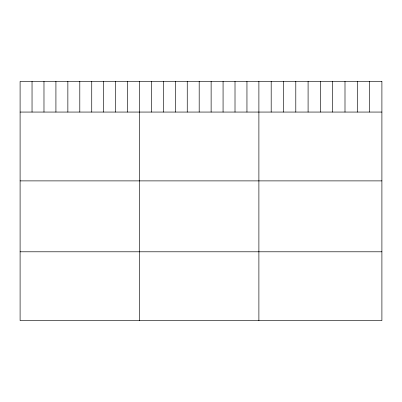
<?xml version="1.0" encoding="UTF-8"?>
<svg xmlns="http://www.w3.org/2000/svg" width="402" height="402" viewBox="0 0 402 402"><rect width="100%" height="100%" fill="white"/><g stroke="black" fill="none" stroke-linecap="round" stroke-linejoin="round"><path stroke-width="0.6" d="M20.1 112.063L381.9 112.063M20.1 180.885L381.9 180.885M20.1 251.793L381.9 251.793M369.599 81.385L369.599 112.063M357.298 81.385L357.298 112.063M344.996 81.385L344.996 112.063M332.695 81.385L332.695 112.063M320.394 81.385L320.394 112.063M308.093 81.385L308.093 112.063M295.792 81.385L295.792 112.063M283.49 81.385L283.49 112.063M271.189 81.385L271.189 112.063M258.888 81.385L258.888 320.615M246.949 81.385L246.949 112.063M235.009 81.385L235.009 112.063M223.07 81.385L223.07 112.063M211.13 81.385L211.13 112.063M199.191 81.385L199.191 112.063M187.252 81.385L187.252 112.063M175.312 81.385L175.312 112.063M163.373 81.385L163.373 112.063M151.433 81.385L151.433 112.063M139.494 81.385L139.494 320.615M127.555 81.385L127.555 112.063M115.615 81.385L115.615 112.063M103.676 81.385L103.676 112.063M91.736 81.385L91.736 112.063M79.797 81.385L79.797 112.063M67.858 81.385L67.858 112.063M55.918 81.385L55.918 112.063M43.979 81.385L43.979 112.063M32.039 81.385L32.039 112.063M381.9 81.385L20.1 81.385L20.1 320.615L381.9 320.615L381.9 81.385"/></g></svg>
